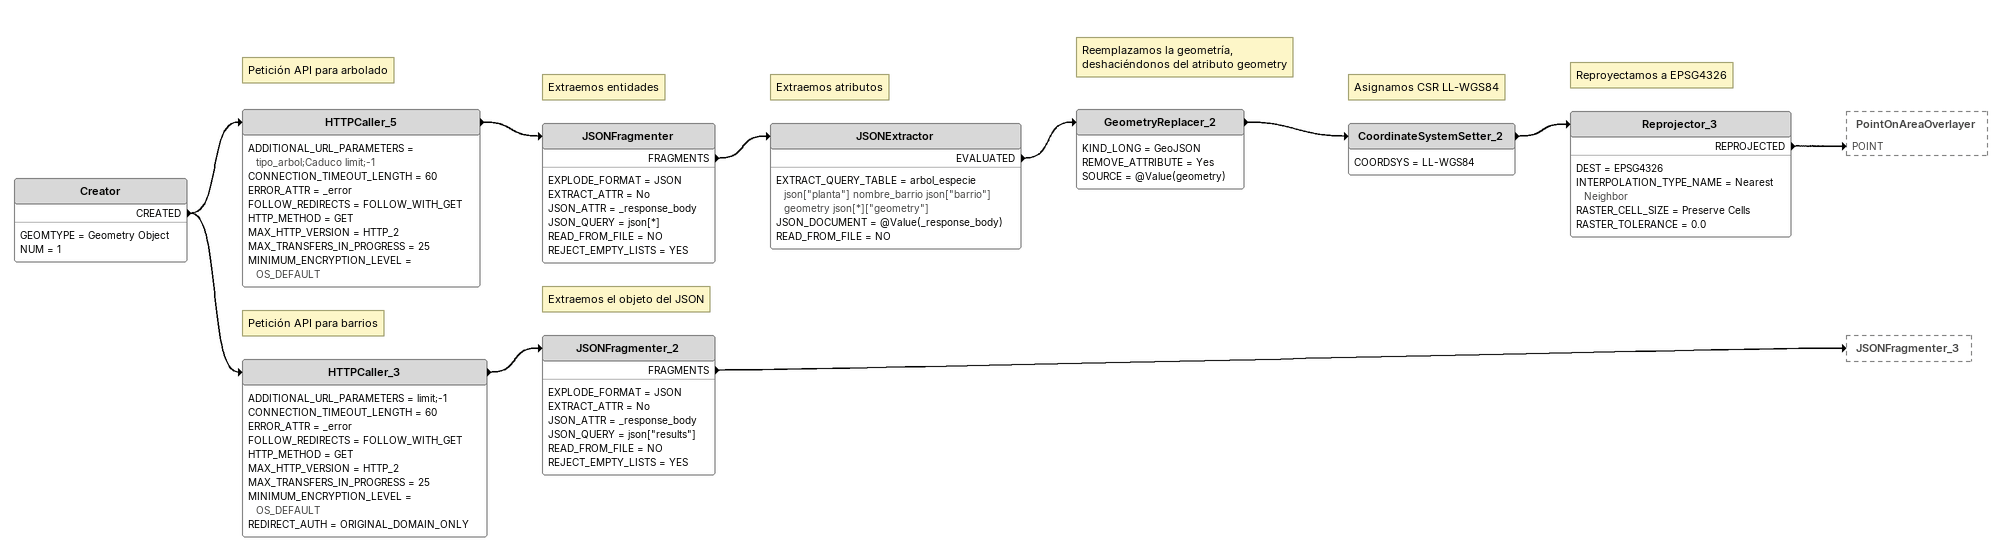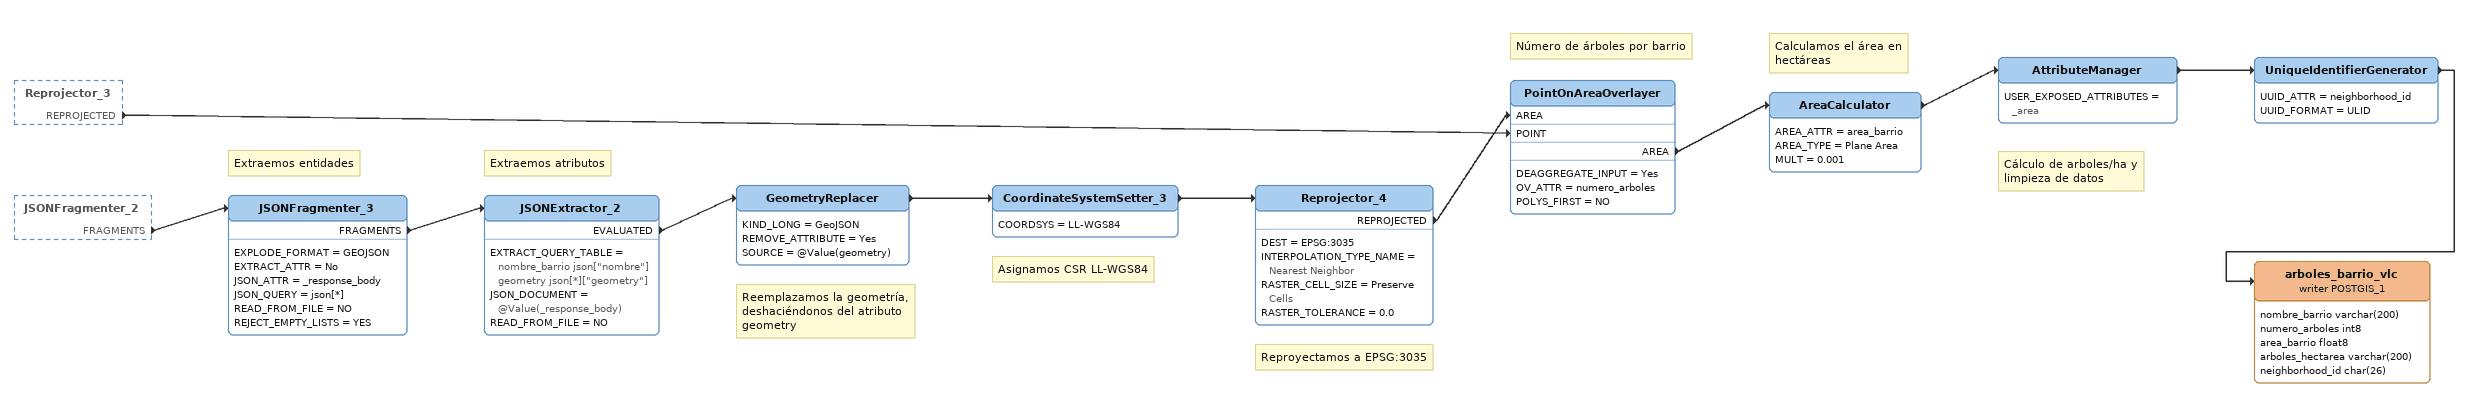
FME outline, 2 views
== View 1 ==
Creator
    GEOMTYPE = Geometry Object
    NUM = 1
    CREATED -> HTTPCaller_5
    CREATED -> HTTPCaller_3
Note: Petición API para arbolado
HTTPCaller_5
    ADDITIONAL_URL_PARAMETERS = tipo_arbol;Caduco limit;-1
    CONNECTION_TIMEOUT_LENGTH = 60
    ERROR_ATTR = _error
    FOLLOW_REDIRECTS = FOLLOW_WITH_GET
    HTTP_METHOD = GET
    MAX_HTTP_VERSION = HTTP_2
    MAX_TRANSFERS_IN_PROGRESS = 25
    MINIMUM_ENCRYPTION_LEVEL = OS_DEFAULT
    -> JSONFragmenter
Note: Extraemos entidades
JSONFragmenter
    EXPLODE_FORMAT = JSON
    EXTRACT_ATTR = No
    JSON_ATTR = _response_body
    JSON_QUERY = json[*]
    READ_FROM_FILE = NO
    REJECT_EMPTY_LISTS = YES
    FRAGMENTS -> JSONExtractor
Note: Extraemos atributos
JSONExtractor
    EXTRACT_QUERY_TABLE = arbol_especie json["planta"] nombre_barrio json["barrio"] geometry json[*]["geometry"]
    JSON_DOCUMENT = @Value(_response_body)
    READ_FROM_FILE = NO
    EVALUATED -> GeometryReplacer_2
Note: Reemplazamos la geometría, deshaciéndonos del atributo geometry
GeometryReplacer_2
    KIND_LONG = GeoJSON
    REMOVE_ATTRIBUTE = Yes
    SOURCE = @Value(geometry)
    -> CoordinateSystemSetter_2
Note: Asignamos CSR LL-WGS84
CoordinateSystemSetter_2
    COORDSYS = LL-WGS84
    -> Reprojector_3
Note: Reproyectamos a EPSG4326
Reprojector_3
    DEST = EPSG4326
    INTERPOLATION_TYPE_NAME = Nearest Neighbor
    RASTER_CELL_SIZE = Preserve Cells
    RASTER_TOLERANCE = 0.0
    REPROJECTED -> PointOnAreaOverlayer [POINT]
Note: Petición API para barrios
HTTPCaller_3
    ADDITIONAL_URL_PARAMETERS = limit;-1
    CONNECTION_TIMEOUT_LENGTH = 60
    ERROR_ATTR = _error
    FOLLOW_REDIRECTS = FOLLOW_WITH_GET
    HTTP_METHOD = GET
    MAX_HTTP_VERSION = HTTP_2
    MAX_TRANSFERS_IN_PROGRESS = 25
    MINIMUM_ENCRYPTION_LEVEL = OS_DEFAULT
    REDIRECT_AUTH = ORIGINAL_DOMAIN_ONLY
    -> JSONFragmenter_2
Note: Extraemos el objeto del JSON
JSONFragmenter_2
    EXPLODE_FORMAT = JSON
    EXTRACT_ATTR = No
    JSON_ATTR = _response_body
    JSON_QUERY = json["results"]
    READ_FROM_FILE = NO
    REJECT_EMPTY_LISTS = YES
    FRAGMENTS -> JSONFragmenter_3

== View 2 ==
Reprojector_3 [outside]
    REPROJECTED -> PointOnAreaOverlayer [POINT]
JSONFragmenter_2 [outside]
    FRAGMENTS -> JSONFragmenter_3
Note: Extraemos entidades
JSONFragmenter_3
    EXPLODE_FORMAT = GEOJSON
    EXTRACT_ATTR = No
    JSON_ATTR = _response_body
    JSON_QUERY = json[*]
    READ_FROM_FILE = NO
    REJECT_EMPTY_LISTS = YES
    FRAGMENTS -> JSONExtractor_2
Note: Extraemos atributos
JSONExtractor_2
    EXTRACT_QUERY_TABLE = nombre_barrio json["nombre"] geometry json[*]["geometry"]
    JSON_DOCUMENT = @Value(_response_body)
    READ_FROM_FILE = NO
    EVALUATED -> GeometryReplacer
Note: Reemplazamos la geometría, deshaciéndonos del atributo geometry
GeometryReplacer
    KIND_LONG = GeoJSON
    REMOVE_ATTRIBUTE = Yes
    SOURCE = @Value(geometry)
    -> CoordinateSystemSetter_3
Note: Asignamos CSR LL-WGS84
CoordinateSystemSetter_3
    COORDSYS = LL-WGS84
    -> Reprojector_4
Note: Reproyectamos a EPSG:3035
Reprojector_4
    DEST = EPSG:3035
    INTERPOLATION_TYPE_NAME = Nearest Neighbor
    RASTER_CELL_SIZE = Preserve Cells
    RASTER_TOLERANCE = 0.0
    REPROJECTED -> PointOnAreaOverlayer [AREA]
Note: Número de árboles por barrio
PointOnAreaOverlayer
    DEAGGREGATE_INPUT = Yes
    OV_ATTR = numero_arboles
    POLYS_FIRST = NO
    AREA -> AreaCalculator
Note: Calculamos el área en hectáreas
AreaCalculator
    AREA_ATTR = area_barrio
    AREA_TYPE = Plane Area
    MULT = 0.001
    -> AttributeManager
Note: Cálculo de arboles/ha y limpieza de datos
AttributeManager
    USER_EXPOSED_ATTRIBUTES = _area
    -> UniqueIdentifierGenerator
UniqueIdentifierGenerator
    UUID_ATTR = neighborhood_id
    UUID_FORMAT = ULID
    -> arboles_barrio_vlc (writer POSTGIS_1)
arboles_barrio_vlc (writer POSTGIS_1)
    attributes: nombre_barrio varchar(200), numero_arboles int8, area_barrio float8, arboles_hectarea varchar(200), neighborhood_id char(26)
